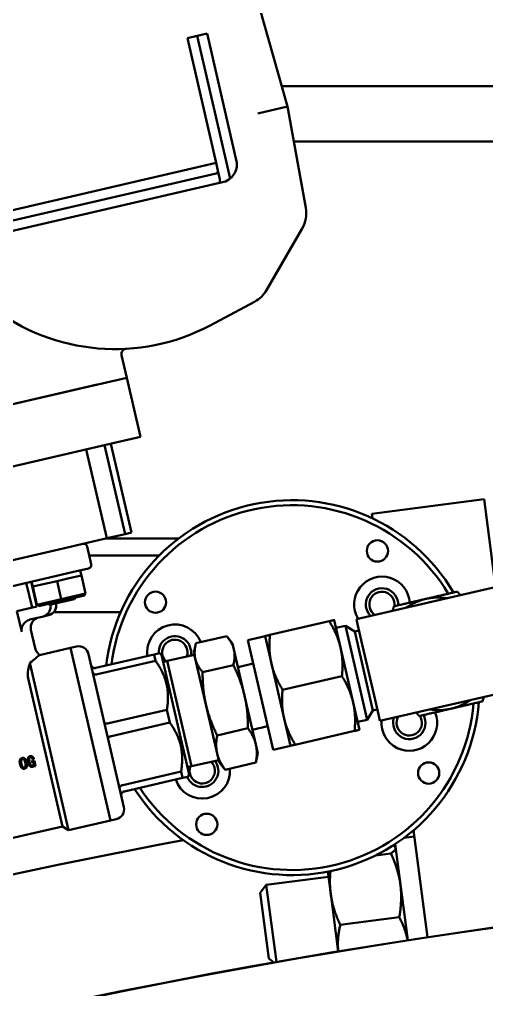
# Model space of a CAD drawing. Header units: inches. Extents: x 11 to 1621, y 11 to 1332.
# Drawn here: x 1236.42 to 1240.06, y 408.03 to 415.56 of the extents above; entities that cross this region are included whole.
import ezdxf

# ---------------------------------------------------------------- set-up
doc = ezdxf.new("R2010")
doc.units = ezdxf.units.IN
doc.header["$LTSCALE"] = 48
doc.header["$MEASUREMENT"] = 0
doc.layers.add('Visible (ANSI)', color=7, linetype='Continuous', lineweight=50)

msp = doc.modelspace()

# ---------------------------------------------------------------- linework, layer by layer
at = {"layer": 'Visible (ANSI)'}
for p, q in [((1238.28905, 415.657265), (1238.507454, 414.887557)), ((1237.804961, 415.43749), (1237.728239, 415.419777)), ((1237.881684, 415.455203), (1237.804961, 415.43749)), ((1237.804961, 415.43749), (1238.061058, 414.328215)), ((1237.881684, 415.455203), (1238.113588, 414.450715)), ((1237.728239, 415.419777), (1237.952305, 414.449243)), ((1238.462698, 415.045288), (1278.077419, 415.045288)), ((1238.507454, 414.887557), (1238.277005, 414.834354)), ((1238.507454, 414.887557), (1238.648571, 414.100006)), ((1277.585682, 414.616485), (1238.556026, 414.616485)), ((1235.851801, 413.964304), (1237.952434, 414.449273)), ((1237.952434, 414.449273), (1237.965719, 414.391732)), ((1237.950967, 414.368123), (1235.869514, 413.887582)), ((1237.965719, 414.391732), (1237.979004, 414.334187)), ((1235.887227, 413.81086), (1237.968679, 414.291401)), ((1237.968679, 414.291401), (1237.980189, 414.294058)), ((1238.012689, 414.301561), (1237.980189, 414.294058)), ((1238.620627, 413.940232), (1238.344454, 413.461886)), ((1238.25078, 413.371426), (1237.904144, 413.187116)), ((1237.256466, 412.780488), (1237.215709, 412.957025)), ((1234.379389, 412.116263), (1237.06466, 412.736206)), ((1234.41775, 412.125119), (1237.026299, 412.72735)), ((1237.06466, 412.736206), (1237.256466, 412.780488)), ((1237.362742, 412.320156), (1237.256466, 412.780488)), ((1237.170937, 412.275874), (1234.485665, 411.65593)), ((1237.084219, 412.255854), (1237.243634, 411.565355)), ((1237.29199, 411.576519), (1237.132576, 412.267018)), ((1237.170937, 412.275874), (1237.362742, 412.320156)), ((1237.10106, 411.53244), (1236.941646, 412.222938)), ((1240.035601, 411.837793), (1239.16313, 411.72293)), ((1240.035601, 411.837793), (1240.12554, 411.154642)), ((1239.16313, 411.72293), (1239.167743, 411.687887)), ((1236.726678, 411.446007), (1237.080641, 411.527726)), ((1237.10106, 411.53244), (1237.080641, 411.527726)), ((1237.659282, 411.53065), (1237.093309, 411.53065)), ((1237.219606, 411.559808), (1237.10106, 411.53244)), ((1237.243634, 411.565355), (1237.219606, 411.559808)), ((1237.243634, 411.565355), (1237.29199, 411.576519)), ((1236.726678, 411.446007), (1236.594251, 411.415434)), ((1236.948065, 411.468834), (1236.979948, 411.330734)), ((1235.381179, 411.135374), (1236.594251, 411.415434)), ((1237.507915, 411.397735), (1236.96448, 411.397735)), ((1236.832703, 411.268456), (1236.959295, 411.297682)), ((1236.90338, 411.244368), (1236.894524, 411.282729)), ((1236.832703, 411.268456), (1235.22154, 410.89649)), ((1236.714112, 411.200672), (1236.619456, 411.178819)), ((1236.808768, 411.222525), (1236.714112, 411.200672)), ((1236.74688, 411.058736), (1236.714112, 411.200672)), ((1236.903423, 411.244378), (1236.808768, 411.222525)), ((1236.936192, 411.102442), (1236.903423, 411.244378)), ((1236.475001, 411.185874), (1236.519283, 410.994069)), ((1236.512917, 411.194628), (1236.557199, 411.002823)), ((1236.515944, 411.195327), (1236.5248, 411.156966)), ((1236.619456, 411.178819), (1236.5248, 411.156966)), ((1236.557569, 411.01503), (1236.5248, 411.156966)), ((1240.133975, 411.15659), (1239.042681, 410.904645)), ((1236.557569, 411.01503), (1236.74688, 411.058736)), ((1236.655849, 411.015496), (1236.847654, 411.059778)), ((1236.74688, 411.058736), (1236.936192, 411.102442)), ((1236.749537, 411.047228), (1236.74688, 411.058736)), ((1236.92734, 411.088277), (1236.749537, 411.047228)), ((1236.847654, 411.059778), (1236.85503, 411.071582)), ((1236.936192, 411.102442), (1236.92734, 411.088277)), ((1236.401955, 410.966982), (1236.557199, 411.002823)), ((1236.571734, 411.006178), (1236.557569, 411.01503)), ((1236.749537, 411.047228), (1236.571734, 411.006178)), ((1236.655849, 411.015496), (1236.644044, 411.022873)), ((1236.439151, 410.805865), (1236.401955, 410.966982)), ((1236.597268, 410.923181), (1236.511549, 410.903391)), ((1236.597268, 410.923181), (1236.647122, 410.934691)), ((1237.208618, 410.957735), (1236.687018, 410.957735)), ((1239.051819, 410.865061), (1239.042681, 410.904645)), ((1238.831934, 410.888062), (1238.37023, 410.781469)), ((1238.919216, 410.683709), (1238.870008, 410.896852)), ((1238.884068, 410.835954), (1238.958558, 410.853151)), ((1239.127272, 410.122374), (1238.958558, 410.853151)), ((1239.029978, 410.808523), (1238.958558, 410.853151)), ((1239.051819, 410.865061), (1239.088374, 410.706726)), ((1236.511391, 410.822543), (1236.544629, 410.678573)), ((1237.794381, 410.717345), (1238.033763, 410.772611)), ((1238.079599, 410.714372), (1238.04279, 410.761486)), ((1238.197693, 410.741636), (1238.332156, 410.772679)), ((1238.332156, 410.772679), (1238.381364, 410.559536)), ((1239.029978, 410.808523), (1239.063106, 410.816172)), ((1239.171899, 410.193793), (1239.029978, 410.808523)), ((1236.818742, 410.681371), (1236.577067, 410.625576)), ((1236.864775, 410.691999), (1236.818742, 410.681371)), ((1237.128714, 409.338735), (1236.818742, 410.681371)), ((1236.818742, 410.681371), (1237.128714, 409.338735)), ((1237.778714, 410.644907), (1237.791144, 410.703389)), ((1238.090445, 410.667393), (1238.079599, 410.714372)), ((1238.394525, 409.889062), (1238.197693, 410.741636)), ((1239.017632, 410.257422), (1238.919216, 410.683709)), ((1239.17976, 410.310888), (1239.088374, 410.706726)), ((1237.233756, 409.443797), (1236.95921, 410.632989)), ((1237.016468, 410.524991), (1237.469134, 410.629498)), ((1237.510425, 410.63903), (1237.469134, 410.629498)), ((1237.469134, 410.629498), (1237.480552, 410.580042)), ((1237.52616, 410.627485), (1237.510425, 410.63903)), ((1237.740915, 409.697279), (1237.52616, 410.627485)), ((1237.571894, 410.579198), (1237.78265, 410.627855)), ((1237.778714, 410.644907), (1237.78956, 410.597928)), ((1237.78956, 410.597928), (1237.872241, 410.239796)), ((1238.173126, 410.309261), (1238.090445, 410.667393)), ((1236.502453, 410.563731), (1236.802645, 409.263456)), ((1237.480552, 410.580042), (1237.027885, 410.475536)), ((1237.539294, 410.570595), (1237.571894, 410.579198)), ((1237.760853, 409.760728), (1237.571894, 410.579198)), ((1237.846242, 410.492709), (1238.085624, 410.547975)), ((1238.239871, 410.558941), (1238.121778, 410.531677)), ((1238.381364, 410.559536), (1238.47978, 410.133249)), ((1236.487003, 410.455634), (1236.755428, 409.292961)), ((1238.93035, 410.461775), (1238.468646, 410.355182)), ((1238.260696, 409.929954), (1238.173126, 410.309261)), ((1239.17976, 410.310888), (1239.216315, 410.152553)), ((1240.316748, 410.364914), (1239.225454, 410.112969)), ((1237.872241, 410.239796), (1237.959811, 409.860489)), ((1239.06684, 410.044278), (1239.017632, 410.257422)), ((1237.115754, 410.094934), (1237.568421, 410.19944)), ((1237.568421, 410.19944), (1237.591256, 410.100529)), ((1239.171899, 410.193793), (1239.127272, 410.122374)), ((1239.171899, 410.193793), (1239.205028, 410.201442)), ((1239.225454, 410.112969), (1239.216315, 410.152553)), ((1237.591256, 410.100529), (1237.13859, 409.996023)), ((1238.352347, 410.071756), (1238.234253, 410.044492)), ((1238.47978, 410.133249), (1238.528988, 409.920105)), ((1239.052781, 410.105176), (1239.127272, 410.122374)), ((1237.959743, 410.001083), (1238.199125, 410.056349)), ((1239.028766, 410.035488), (1238.567063, 409.928895)), ((1238.276431, 409.861798), (1238.260696, 409.929954)), ((1238.394525, 409.889062), (1238.528988, 409.920105)), ((1237.959811, 409.860489), (1237.975546, 409.792333)), ((1238.276431, 409.861798), (1238.264001, 409.803316)), ((1236.513203, 409.798226), (1236.537483, 409.803831)), ((1236.515291, 409.78918), (1236.513203, 409.798226)), ((1236.530049, 409.792588), (1236.515291, 409.78918)), ((1236.534625, 409.816209), (1236.524151, 409.813791)), ((1236.531258, 409.787351), (1236.530049, 409.792588)), ((1236.537483, 409.803831), (1236.547155, 409.761937)), ((1237.760853, 409.760728), (1237.971609, 409.809385)), ((1237.975546, 409.792333), (1238.012355, 409.745219)), ((1238.021382, 409.734093), (1238.260765, 409.789359)), ((1236.539062, 409.760068), (1236.536095, 409.766404)), ((1236.547155, 409.761937), (1236.539062, 409.760068)), ((1237.226458, 409.615421), (1237.679125, 409.719928)), ((1237.679125, 409.719928), (1237.690543, 409.670472)), ((1237.727781, 409.754169), (1237.760853, 409.760728)), ((1237.740915, 409.697279), (1237.731833, 409.680005)), ((1237.690543, 409.670472), (1237.237876, 409.565966)), ((1237.690543, 409.670472), (1237.731833, 409.680005)), ((1237.128714, 409.338735), (1236.802645, 409.263456)), ((1237.174747, 409.349363), (1237.128714, 409.338735)), ((1236.755428, 409.292961), (1235.94601, 409.106092)), ((1236.755428, 409.292961), (1236.802645, 409.263456)), ((1239.486956, 409.263225), (1239.596271, 408.432894)), ((1239.493157, 409.216124), (1239.415112, 409.205849)), ((1239.442041, 408.40923), (1239.343763, 409.155726)), ((1239.347302, 409.128839), (1239.344458, 409.132547)), ((1239.19291, 409.068818), (1239.310908, 409.084352)), ((1238.820148, 408.942243), (1238.842772, 408.770397)), ((1238.825409, 408.90228), (1238.341685, 408.838597)), ((1238.295325, 408.776244), (1238.341685, 408.838597)), ((1238.341685, 408.838597), (1238.42047, 408.240162)), ((1238.362346, 408.267173), (1238.295325, 408.776244)), ((1238.842772, 408.770397), (1238.901741, 408.322486)), ((1238.916956, 408.527839), (1239.376215, 408.588302)), ((1238.362346, 408.267173), (1238.400834, 408.236702))]:
    msp.add_line(p, q, dxfattribs=at)
for centre in [(1239.206313, 411.434614), (1237.480067, 411.036078), (1239.604849, 409.708368), (1237.878603, 409.309832)]:
    msp.add_circle(centre, 0.082677, dxfattribs=at)
for centre, radius, start, end in [((1237.967451, 414.440868), 0.146468, 309.7241578, 3.8546982), ((1237.946538, 414.387304), 0.019685, 283, 13), ((1237.967451, 414.440868), 0.146468, 287.9904464, 309.7241578), ((1238.416054, 414.058342), 0.23622, 330, 10.1586991), ((1238.139881, 413.579996), 0.23622, 298, 330), ((1237.164818, 414.577585), 1.574803, 232.1949674, 298), ((1237.25407, 412.965881), 0.03937, 93.1696352, 193), ((1238.542458, 410.372223), 1.456693, 30.4778956, 173.2548019), ((1238.542458, 410.372223), 1.417323, 30.9797326, 172.6824924), ((1236.921212, 411.462635), 0.027559, 13, 103), ((1236.953095, 411.324535), 0.027559, 283, 13), ((1239.241763, 411.018538), 0.216535, 3.7139446, 210.7991884), ((1239.241763, 411.018538), 0.125984, 356.8982648, 224.6945437), ((1239.241763, 411.018538), 0.098425, 352.2065556, 235.2603105), ((1239.679714, 410.634779), 0.4375, 103, 124.7867893), ((1239.679714, 410.634779), 0.4375, 81.2132107, 103), ((1236.62941, 411.011413), 0.07874, 283, 11.5674563), ((1236.588113, 410.840256), 0.07874, 103, 193), ((1237.6306, 410.646572), 0.216535, 21.5296572, 187.7840914), ((1237.6306, 410.646572), 0.125984, 348.4019404, 184.0107007), ((1236.882488, 410.615277), 0.07874, 13, 103), ((1237.6306, 410.646572), 0.098425, 340.8051645, 225.4247885), ((1238.542458, 410.372223), 1.456693, 212.7451981, 355.5221044), ((1238.542458, 410.372223), 1.417323, 213.3175076, 355.0202674), ((1239.679714, 410.634779), 0.4375, 283, 304.7867893), ((1239.454316, 410.097874), 0.216535, 175.2008116, 22.2860554), ((1239.454316, 410.097874), 0.125984, 161.3054563, 29.1017352), ((1239.454316, 410.097874), 0.098425, 150.7396895, 33.7934444), ((1239.679714, 410.634779), 0.4375, 261.2132107, 283), ((1237.843152, 409.725908), 0.125984, 201.9892993, 37.5980596), ((1237.843152, 409.725908), 0.098425, 160.5752115, 45.1948355), ((1237.843152, 409.725908), 0.216535, 198.2159086, 4.4703428), ((1237.157034, 409.426085), 0.07874, 283, 13), ((1247.196979, 358.380235), 51.6875, 100.5924941, 114.6749842), ((1247.196979, 358.380235), 50.62647, 90.4164762, 114.5630497), ((1247.196979, 358.380235), 50.625, 90.3890484, 114.5628914)]:
    msp.add_arc(centre, radius, start, end, dxfattribs=at)
msp.add_ellipse((1237.964252, 414.310578), major_axis=(-0.000222, -0.045044), ratio=0.38196601, start_param=1.19716312, end_param=2.12437069, dxfattribs=at)
for points, weights in [([(1239.335182, 411.004246), (1239.467075, 411.034696), (1239.581298, 411.061066)], [1, 1.0379548493, 1]), ([(1239.581298, 411.061066), (1239.695522, 411.087437), (1239.827415, 411.117887)], [1, 1.0379548493, 1]), ([(1239.827415, 411.117887), (1239.839931, 411.104465), (1239.852025, 411.091496)], [1, 1.00498223303, 1.00865645687]), ([(1239.324631, 410.969738), (1239.329816, 410.986696), (1239.335182, 411.004246)], [1.00865645687, 1.00498223303, 1]), ([(1238.831934, 410.888062), (1238.870008, 410.896852), (1238.870008, 410.896852)], [1, 1.0379548493, 1]), ([(1238.919216, 410.683709), (1238.896379, 410.782629), (1238.831934, 410.888062)], [1, 1.0379548493, 1]), ([(1238.090445, 410.667393), (1238.078411, 410.71952), (1238.033763, 410.772611)], [1, 1.0379548493, 1]), ([(1238.332156, 410.772679), (1238.332156, 410.772679), (1238.37023, 410.781469)], [1, 1.0379548493, 1]), ([(1238.37023, 410.781469), (1238.358526, 410.658456), (1238.381364, 410.559536)], [1, 1.0379548493, 1]), ([(1237.794381, 410.717345), (1237.777525, 410.650055), (1237.78956, 410.597928)], [1, 1.0379548493, 1]), ([(1238.93035, 410.461775), (1238.942054, 410.584788), (1238.919216, 410.683709)], [1, 1.0379548493, 1]), ([(1237.78956, 410.597928), (1237.801594, 410.545801), (1237.846242, 410.492709)], [1, 1.0379548493, 1]), ([(1238.085624, 410.547975), (1238.10248, 410.615265), (1238.090445, 410.667393)], [1, 1.0379548493, 1]), ([(1237.480552, 410.580042), (1237.603313, 410.40794), (1237.568421, 410.19944)], [1.56628897925, 1.72291787713, 1.56628897925]), ([(1238.173126, 410.309261), (1238.146788, 410.423343), (1238.085624, 410.547975)], [1, 1.0379548493, 1]), ([(1238.381364, 410.559536), (1238.404202, 410.460615), (1238.468646, 410.355182)], [1, 1.0379548493, 1]), ([(1237.846242, 410.492709), (1237.845903, 410.353879), (1237.872241, 410.239796)], [1, 1.0379548493, 1]), ([(1239.017632, 410.257422), (1238.994795, 410.356342), (1238.93035, 410.461775)], [1, 1.0379548493, 1]), ([(1238.199125, 410.056349), (1238.199464, 410.195179), (1238.173126, 410.309261)], [1, 1.0379548493, 1]), ([(1238.468646, 410.355182), (1238.456943, 410.232169), (1238.47978, 410.133249)], [1, 1.0379548493, 1]), ([(1240.034797, 410.299821), (1240.029613, 410.282863), (1240.024247, 410.265313)], [1.00865645687, 1.00498223303, 1]), ([(1237.872241, 410.239796), (1237.898579, 410.125714), (1237.959743, 410.001083)], [1, 1.0379548493, 1]), ([(1239.028766, 410.035488), (1239.04047, 410.158501), (1239.017632, 410.257422)], [1, 1.0379548493, 1]), ([(1240.024247, 410.265313), (1239.892354, 410.234863), (1239.778131, 410.208492)], [1, 1.0379548493, 1]), ([(1239.532014, 410.151672), (1239.519498, 410.165094), (1239.507404, 410.178062)], [1, 1.00498223303, 1.00865645687]), ([(1239.778131, 410.208492), (1239.663907, 410.182122), (1239.532014, 410.151672)], [1, 1.0379548493, 1]), ([(1237.591256, 410.100529), (1237.714018, 409.928427), (1237.679125, 409.719928)], [1.56628897925, 1.72291787713, 1.56628897925]), ([(1238.47978, 410.133249), (1238.502618, 410.034328), (1238.567063, 409.928895)], [1, 1.0379548493, 1]), ([(1237.959743, 410.001083), (1237.945507, 409.922444), (1237.959811, 409.860489)], [1, 1.0379548493, 1]), ([(1238.260696, 409.929954), (1238.246393, 409.991909), (1238.199125, 410.056349)], [1, 1.0379548493, 1]), ([(1239.06684, 410.044278), (1239.06684, 410.044278), (1239.028766, 410.035488)], [1, 1.0379548493, 1]), ([(1238.260765, 409.789359), (1238.275, 409.867998), (1238.260696, 409.929954)], [1, 1.0379548493, 1]), ([(1238.567063, 409.928895), (1238.528988, 409.920105), (1238.528988, 409.920105)], [1, 1.0379548493, 1]), ([(1237.959811, 409.860489), (1237.974114, 409.798534), (1238.021382, 409.734093)], [1, 1.0379548493, 1]), ([(1238.264001, 409.803316), (1238.262544, 409.796464), (1238.260765, 409.789359)], [1.00696041845, 1.00387603962, 1]), ([(1238.021382, 409.734093), (1238.016668, 409.739699), (1238.012355, 409.745219)], [1, 1.00387603962, 1.00696041845]), ([(1239.310908, 409.084352), (1239.349967, 409.108598), (1239.347826, 409.124861)], [1, 1.0379548493, 1]), ([(1239.347826, 409.124861), (1239.346398, 409.135711), (1239.327149, 409.144944)], [1, 1.02500667848, 1.01706189067]), ([(1239.385092, 408.841795), (1239.369938, 408.956904), (1239.310908, 409.084352)], [1, 1.0379548493, 1]), ([(1238.840976, 408.946446), (1238.831795, 408.853774), (1238.842772, 408.770397)], [1.01540839217, 1.02720731195, 1]), ([(1239.376215, 408.588302), (1239.400247, 408.726686), (1239.385092, 408.841795)], [1, 1.0379548493, 1]), ([(1238.842772, 408.770397), (1238.857927, 408.655288), (1238.916956, 408.527839)], [1, 1.0379548493, 1]), ([(1239.441247, 408.409107), (1239.425156, 408.494265), (1239.376215, 408.588302)], [1.00908816505, 1.03267679248, 1]), ([(1238.916956, 408.527839), (1238.89209, 408.415626), (1238.901909, 408.322514)], [1, 1.03552574344, 1.00454728675])]:
    msp.add_rational_spline(points, weights, degree=2, dxfattribs=at)
for points, knots in [([(1236.597268, 410.923181), (1236.607911, 410.925638), (1236.619935, 410.930859), (1236.637445, 410.942925), (1236.646189, 410.95173), (1236.657256, 410.968596), (1236.661708, 410.97952), (1236.665053, 410.997878), (1236.664955, 411.00834), (1236.663211, 411.017196)], [-0.309168239, -0.309168239, -0.309168239, -0.309168239, -0.225931358, -0.225931358, -0.147130894, -0.147130894, -0.072218735, -0.072218735, -0.004943741, -0.004943741, -0.004943741, -0.004943741]), ([(1236.439151, 410.805865), (1236.437086, 410.814809), (1236.437097, 410.825824), (1236.441104, 410.844756), (1236.446201, 410.855848), (1236.458514, 410.873303), (1236.468246, 410.882553), (1236.487292, 410.895216), (1236.500166, 410.900763), (1236.511549, 410.903391)], [0.635947237, 0.635947237, 0.635947237, 0.635947237, 0.705892069, 0.705892069, 0.783405476, 0.783405476, 0.868663282, 0.868663282, 0.957682418, 0.957682418, 0.957682418, 0.957682418]), ([(1236.544629, 410.678573), (1236.547032, 410.668223), (1236.551186, 410.65814), (1236.562213, 410.64029), (1236.569149, 410.632251), (1236.577067, 410.625576)], [0, 0, 0, 0, 0.080960965, 0.080960965, 0.159881224, 0.159881224, 0.159881224, 0.159881224]), ([(1236.502453, 410.563731), (1236.519458, 410.5772), (1236.534189, 410.589344), (1236.556793, 410.608238), (1236.565166, 410.615367), (1236.574815, 410.623632), (1236.577064, 410.625568), (1236.577066, 410.625573)], [0.000001, 0.000001, 0.000001, 0.000001, 0.25176983, 0.25176983, 0.482531752, 0.482531752, 0.673093682, 0.673093682, 0.673093682, 0.673093682]), ([(1236.502453, 410.563731), (1236.49713, 410.54463), (1236.492445, 410.525708), (1236.485695, 410.487595), (1236.484072, 410.468331), (1236.487003, 410.455634)], [-0.344592757, -0.344592757, -0.344592757, -0.344592757, -0.181405675, -0.181405675, 0, 0, 0, 0]), ([(1236.978694, 410.548595), (1236.978706, 410.548544), (1236.978718, 410.548492), (1236.979227, 410.546333), (1236.979941, 410.544281), (1236.981779, 410.54036), (1236.982897, 410.538498), (1236.986653, 410.533497), (1236.989728, 410.530727), (1236.996717, 410.526564), (1237.000545, 410.525179), (1237.008499, 410.523943), (1237.012539, 410.524087), (1237.016455, 410.524989), (1237.016461, 410.52499), (1237.016468, 410.524991)], [-0.254637744, -0.254637744, -0.254637744, -0.254637744, -0.254225765, -0.254225765, -0.237355132, -0.237355132, -0.220510331, -0.220510331, -0.188784196, -0.188784196, -0.157802983, -0.157802983, -0.127196878, -0.127196878, -0.127149605, -0.127149605, -0.127149605, -0.127149605]), ([(1236.992335, 410.489509), (1236.992343, 410.489474), (1236.992351, 410.489438), (1236.992703, 410.487963), (1236.993264, 410.486577), (1236.9948, 410.483956), (1236.995773, 410.482728), (1236.999125, 410.479479), (1237.001961, 410.477744), (1237.008553, 410.475295), (1237.012226, 410.474582), (1237.019971, 410.474254), (1237.023957, 410.47463), (1237.027873, 410.475533), (1237.027879, 410.475534), (1237.027885, 410.475536)], [-0.000411925, -0.000411925, -0.000411925, -0.000411925, 0, 0, 0.016868419, 0.016868419, 0.03371101, 0.03371101, 0.065432981, 0.065432981, 0.096410129, 0.096410129, 0.127012218, 0.127012218, 0.127059485, 0.127059485, 0.127059485, 0.127059485]), ([(1237.082842, 410.09748), (1237.082846, 410.097463), (1237.082849, 410.097447), (1237.083172, 410.096144), (1237.0843, 410.095062), (1237.088036, 410.093446), (1237.090595, 410.092919), (1237.096774, 410.092495), (1237.100311, 410.092587), (1237.107881, 410.093364), (1237.111823, 410.094027), (1237.115754, 410.094934)], [-0.254604276, -0.254604276, -0.254604276, -0.254604276, -0.254192405, -0.254192405, -0.221582257, -0.221582257, -0.189328118, -0.189328118, -0.157826889, -0.157826889, -0.127059485, -0.127059485, -0.127059485, -0.127059485]), ([(1237.13859, 409.996023), (1237.134659, 409.995115), (1237.130825, 409.993983), (1237.12368, 409.991362), (1237.120461, 409.989895), (1237.115093, 409.986805), (1237.113024, 409.98521), (1237.110375, 409.982119), (1237.109836, 409.980652), (1237.110117, 409.97934), (1237.11012, 409.979323), (1237.110124, 409.979307)], [-0.127149605, -0.127149605, -0.127149605, -0.127149605, -0.096378163, -0.096378163, -0.0648728, -0.0648728, -0.032614428, -0.032614428, 0, 0, 0.000411925, 0.000411925, 0.000411925, 0.000411925]), ([(1236.425605, 409.778002), (1236.425207, 409.779805), (1236.424441, 409.783279), (1236.423621, 409.788354), (1236.42312, 409.793081), (1236.422907, 409.797455), (1236.423028, 409.801487), (1236.423478, 409.805171), (1236.424203, 409.808524), (1236.425307, 409.811523), (1236.426663, 409.814211), (1236.428263, 409.81663), (1236.430093, 409.818784), (1236.432148, 409.820692), (1236.434449, 409.822327), (1236.436991, 409.823677), (1236.439744, 409.824825), (1236.441701, 409.825321), (1236.442703, 409.825576)], [0, 0, 0, 0, 0.09676443, 0.18643995, 0.26926255, 0.34578441, 0.41580218, 0.48041399, 0.54008758, 0.59515894, 0.64745977, 0.69755538, 0.74681392, 0.79524466, 0.84415292, 0.89431532, 0.94587702, 1, 1, 1, 1]), ([(1236.461937, 409.742263), (1236.460923, 409.74206), (1236.458944, 409.741665), (1236.455966, 409.741476), (1236.453086, 409.741603), (1236.450292, 409.742074), (1236.447605, 409.74293), (1236.445001, 409.744095), (1236.442498, 409.745626), (1236.440081, 409.747498), (1236.437776, 409.749777), (1236.435635, 409.752509), (1236.433605, 409.755664), (1236.431727, 409.759274), (1236.429989, 409.763325), (1236.428364, 409.767811), (1236.426873, 409.772743), (1236.426038, 409.776207), (1236.425605, 409.778002)], [0, 0, 0, 0, 0.05379475, 0.10502888, 0.1549567, 0.20367494, 0.25211281, 0.30143604, 0.35186638, 0.40456197, 0.46034095, 0.52020199, 0.58499399, 0.65547808, 0.73182276, 0.81443101, 0.90385029, 1, 1, 1, 1]), ([(1236.444791, 409.81653), (1236.444287, 409.8164), (1236.443282, 409.816139), (1236.441877, 409.815477), (1236.440548, 409.814677), (1236.439352, 409.813652), (1236.43822, 409.812481), (1236.437184, 409.811122), (1236.436299, 409.809555), (1236.435424, 409.807824), (1236.434768, 409.805767), (1236.434377, 409.80334), (1236.434224, 409.80052), (1236.434313, 409.797303), (1236.434637, 409.793693), (1236.4352, 409.789689), (1236.435995, 409.785288), (1236.436675, 409.782236), (1236.437031, 409.78064)], [0, 0, 0, 0, 0.03819307, 0.07619007, 0.11362419, 0.15189182, 0.19161124, 0.23316397, 0.27707197, 0.3237404, 0.37544425, 0.43505884, 0.50393914, 0.58271705, 0.6713751, 0.77019893, 0.87983722, 1, 1, 1, 1]), ([(1236.437031, 409.78064), (1236.437411, 409.77905), (1236.438139, 409.776003), (1236.439356, 409.771687), (1236.440612, 409.767818), (1236.441906, 409.764407), (1236.443246, 409.761449), (1236.444635, 409.758945), (1236.446051, 409.756876), (1236.447561, 409.75526), (1236.449111, 409.754032), (1236.450613, 409.752979), (1236.452141, 409.752155), (1236.453681, 409.751562), (1236.455214, 409.751152), (1236.456762, 409.750989), (1236.458316, 409.751022), (1236.459337, 409.751213), (1236.459849, 409.751308)], [0, 0, 0, 0, 0.11906094, 0.22813267, 0.32648784, 0.41520296, 0.49368873, 0.56278048, 0.62347269, 0.67583689, 0.72311126, 0.76725949, 0.80928708, 0.84912962, 0.88724685, 0.92448053, 0.96212911, 1, 1, 1, 1]), ([(1236.442703, 409.825576), (1236.443715, 409.825786), (1236.445692, 409.826197), (1236.448657, 409.826375), (1236.451511, 409.826266), (1236.454265, 409.825792), (1236.45692, 409.824988), (1236.459463, 409.823831), (1236.461908, 409.822346), (1236.464254, 409.820513), (1236.466504, 409.818281), (1236.468596, 409.81559), (1236.470554, 409.812453), (1236.472397, 409.808878), (1236.474108, 409.804852), (1236.475713, 409.80038), (1236.477177, 409.795454), (1236.478015, 409.791997), (1236.478449, 409.790202)], [0, 0, 0, 0, 0.05438894, 0.106204, 0.15600041, 0.20456221, 0.25295533, 0.30169453, 0.35134884, 0.40330107, 0.45812902, 0.51782252, 0.58243155, 0.65263251, 0.72947327, 0.81266464, 0.90276008, 1, 1, 1, 1]), ([(1236.467023, 409.787565), (1236.466642, 409.789154), (1236.465912, 409.792194), (1236.464719, 409.796504), (1236.463489, 409.800354), (1236.462208, 409.80374), (1236.46092, 409.806682), (1236.459576, 409.80915), (1236.45822, 409.811178), (1236.456778, 409.812742), (1236.455306, 409.813953), (1236.45386, 409.814962), (1236.452383, 409.815755), (1236.450885, 409.816318), (1236.449382, 409.816716), (1236.447855, 409.816857), (1236.446314, 409.81684), (1236.445301, 409.816634), (1236.444791, 409.81653)], [0, 0, 0, 0, 0.12093809, 0.23126303, 0.33068543, 0.41985414, 0.49896435, 0.56804163, 0.62753598, 0.67889752, 0.72476902, 0.76835238, 0.80915383, 0.84838545, 0.88650245, 0.92375559, 0.9615605, 1, 1, 1, 1]), ([(1236.459849, 409.751308), (1236.460351, 409.751446), (1236.461347, 409.75172), (1236.462746, 409.75237), (1236.464048, 409.753192), (1236.465226, 409.754224), (1236.466318, 409.755424), (1236.467273, 409.756835), (1236.468135, 409.758413), (1236.468906, 409.7602), (1236.46951, 409.762295), (1236.469815, 409.764765), (1236.469939, 409.767612), (1236.469803, 409.770851), (1236.469461, 409.774478), (1236.468875, 409.778502), (1236.468055, 409.78291), (1236.467377, 409.785968), (1236.467023, 409.787565)], [0, 0, 0, 0, 0.03810917, 0.07556146, 0.11261244, 0.15057777, 0.18994303, 0.23124624, 0.27507887, 0.32158721, 0.37362596, 0.43421335, 0.50349768, 0.58230388, 0.67151695, 0.77045245, 0.88018996, 1, 1, 1, 1]), ([(1236.478449, 409.790202), (1236.478845, 409.788399), (1236.479609, 409.784919), (1236.480455, 409.779838), (1236.480978, 409.775097), (1236.481206, 409.7707), (1236.481132, 409.766643), (1236.480756, 409.762924), (1236.480053, 409.759546), (1236.47904, 409.756495), (1236.477741, 409.753765), (1236.476215, 409.751304), (1236.474437, 409.749114), (1236.472418, 409.747189), (1236.470148, 409.745542), (1236.467639, 409.744167), (1236.464889, 409.743038), (1236.462937, 409.742525), (1236.461937, 409.742263)], [0, 0, 0, 0, 0.09661478, 0.18644606, 0.26941606, 0.34607349, 0.41674075, 0.48153084, 0.54141245, 0.59696029, 0.64931745, 0.69931764, 0.74812883, 0.79652896, 0.84490129, 0.8944631, 0.94594505, 1, 1, 1, 1]), ([(1236.488154, 409.789434), (1236.487755, 409.791243), (1236.486982, 409.794747), (1236.486149, 409.799892), (1236.48562, 409.80473), (1236.485379, 409.809262), (1236.485452, 409.813491), (1236.485846, 409.81742), (1236.486513, 409.821053), (1236.487527, 409.824372), (1236.488799, 409.827385), (1236.490311, 409.830108), (1236.492106, 409.832495), (1236.494096, 409.834622), (1236.496367, 409.836421), (1236.498889, 409.837884), (1236.501638, 409.839079), (1236.503593, 409.839599), (1236.504593, 409.839864)], [0, 0, 0, 0, 0.09345083, 0.18098817, 0.262829, 0.33888527, 0.40982045, 0.47603564, 0.53790021, 0.59584519, 0.65075509, 0.70267284, 0.75255243, 0.80108806, 0.84927895, 0.89808102, 0.94786861, 1, 1, 1, 1]), ([(1236.522875, 409.756331), (1236.522044, 409.756166), (1236.520394, 409.755837), (1236.517873, 409.755745), (1236.515353, 409.755923), (1236.512844, 409.756434), (1236.510324, 409.75722), (1236.50782, 409.758353), (1236.505303, 409.759761), (1236.502793, 409.761467), (1236.500377, 409.763554), (1236.498101, 409.76604), (1236.496027, 409.768961), (1236.494098, 409.772263), (1236.492361, 409.775986), (1236.490769, 409.780097), (1236.489335, 409.784617), (1236.488556, 409.787793), (1236.488154, 409.789434)], [0, 0, 0, 0, 0.04738624, 0.09411363, 0.14082148, 0.18861682, 0.23724118, 0.28840259, 0.34222984, 0.3986719, 0.45814999, 0.52064452, 0.58698143, 0.65848445, 0.73457617, 0.81686968, 0.90535232, 1, 1, 1, 1]), ([(1236.506681, 409.830819), (1236.506067, 409.830654), (1236.504873, 409.830334), (1236.503216, 409.829542), (1236.501733, 409.828555), (1236.500418, 409.82734), (1236.499293, 409.825903), (1236.498383, 409.824227), (1236.497583, 409.822369), (1236.497025, 409.820253), (1236.496606, 409.817897), (1236.496445, 409.815242), (1236.49641, 409.812288), (1236.496635, 409.809021), (1236.497001, 409.805452), (1236.497627, 409.801585), (1236.498366, 409.797397), (1236.49902, 409.794519), (1236.49936, 409.793024)], [0, 0, 0, 0, 0.04461673, 0.08669555, 0.12842907, 0.16944791, 0.21195812, 0.25607854, 0.30314797, 0.35380251, 0.40947482, 0.47116356, 0.54047491, 0.61700772, 0.70114934, 0.79255713, 0.89230154, 1, 1, 1, 1]), ([(1236.49936, 409.793024), (1236.499696, 409.791616), (1236.500343, 409.788908), (1236.501478, 409.785069), (1236.502651, 409.781592), (1236.503927, 409.77851), (1236.505218, 409.775773), (1236.506636, 409.773437), (1236.508096, 409.771451), (1236.509659, 409.769849), (1236.511247, 409.768564), (1236.512822, 409.767496), (1236.51439, 409.766644), (1236.515963, 409.766012), (1236.517533, 409.765573), (1236.519111, 409.76541), (1236.520681, 409.765414), (1236.521703, 409.765609), (1236.522215, 409.765706)], [0, 0, 0, 0, 0.11019608, 0.2118296, 0.30460826, 0.38928952, 0.46557667, 0.53468102, 0.59695625, 0.65277823, 0.70447798, 0.7522252, 0.79744231, 0.8399791, 0.88105389, 0.92098386, 0.96042258, 1, 1, 1, 1]), ([(1236.504593, 409.839864), (1236.505487, 409.840049), (1236.507236, 409.840409), (1236.509859, 409.840593), (1236.512389, 409.84051), (1236.514827, 409.840144), (1236.517177, 409.839486), (1236.519429, 409.83853), (1236.521592, 409.837281), (1236.523641, 409.835752), (1236.525561, 409.833981), (1236.527364, 409.832036), (1236.528973, 409.829867), (1236.530425, 409.82751), (1236.531744, 409.824974), (1236.532862, 409.822222), (1236.533872, 409.819299), (1236.534371, 409.817253), (1236.534625, 409.816209)], [0, 0, 0, 0, 0.06356993, 0.12441486, 0.18276562, 0.2397734, 0.29585696, 0.35246938, 0.40989906, 0.46956259, 0.53033772, 0.59173243, 0.65424473, 0.71821264, 0.7846129, 0.85326554, 0.92511412, 1, 1, 1, 1]), ([(1236.524151, 409.813791), (1236.523955, 409.814594), (1236.523575, 409.816156), (1236.522896, 409.818386), (1236.522137, 409.820435), (1236.521351, 409.82232), (1236.520448, 409.824005), (1236.519517, 409.825535), (1236.51848, 409.826856), (1236.517393, 409.828016), (1236.516245, 409.828998), (1236.515025, 409.829787), (1236.513767, 409.830409), (1236.512452, 409.830872), (1236.511074, 409.83112), (1236.509646, 409.831197), (1236.508167, 409.831132), (1236.507184, 409.830925), (1236.506681, 409.830819)], [0, 0, 0, 0, 0.0901416, 0.17520539, 0.25410423, 0.32829694, 0.39770449, 0.46240106, 0.52332224, 0.58052147, 0.63551456, 0.68761878, 0.73857679, 0.78822294, 0.83918519, 0.8905997, 0.94402425, 1, 1, 1, 1]), ([(1236.522215, 409.765706), (1236.522712, 409.765835), (1236.523688, 409.766087), (1236.52507, 409.766633), (1236.526342, 409.767299), (1236.527503, 409.768086), (1236.528546, 409.769), (1236.529467, 409.770036), (1236.530263, 409.7712), (1236.53096, 409.772481), (1236.531525, 409.773892), (1236.531935, 409.775441), (1236.532193, 409.777113), (1236.532292, 409.778917), (1236.532254, 409.780846), (1236.532068, 409.7829), (1236.531757, 409.785091), (1236.531429, 409.786579), (1236.531258, 409.787351)], [0, 0, 0, 0, 0.0579227, 0.11366039, 0.16715416, 0.21973941, 0.27151216, 0.32326253, 0.37578165, 0.43027515, 0.48748959, 0.54686981, 0.61070245, 0.67811828, 0.75047665, 0.82816187, 0.9108062, 1, 1, 1, 1]), ([(1236.536095, 409.766404), (1236.535854, 409.765851), (1236.535363, 409.764727), (1236.534255, 409.763159), (1236.532886, 409.761643), (1236.531234, 409.760219), (1236.529382, 409.758924), (1236.527353, 409.757817), (1236.525173, 409.75694), (1236.523646, 409.756536), (1236.522875, 409.756331)], [0, 0, 0, 0, 0.10464801, 0.21316667, 0.3323339, 0.45966346, 0.59208888, 0.72510439, 0.86116983, 1, 1, 1, 1]), ([(1237.226458, 409.615421), (1237.226452, 409.61542), (1237.226446, 409.615419), (1237.222531, 409.614513), (1237.218783, 409.613104), (1237.211966, 409.609414), (1237.208978, 409.607163), (1237.204125, 409.602072), (1237.202337, 409.599269), (1237.200749, 409.594879), (1237.200413, 409.593349), (1237.200181, 409.59032), (1237.200285, 409.588828), (1237.200615, 409.587348), (1237.200623, 409.587313), (1237.200631, 409.587278)], [0.127149605, 0.127149605, 0.127149605, 0.127149605, 0.127196878, 0.127196878, 0.157802983, 0.157802983, 0.188784197, 0.188784197, 0.220510332, 0.220510332, 0.237355132, 0.237355132, 0.254225765, 0.254225765, 0.254637744, 0.254637744, 0.254637744, 0.254637744]), ([(1237.237876, 409.565966), (1237.233945, 409.565058), (1237.230232, 409.563405), (1237.223557, 409.558747), (1237.220689, 409.555761), (1237.216213, 409.548806), (1237.214681, 409.544886), (1237.213217, 409.536664), (1237.213316, 409.532431), (1237.214249, 409.528295), (1237.21426, 409.528243), (1237.214272, 409.528192)], [-0.127149604, -0.127149604, -0.127149604, -0.127149604, -0.096378163, -0.096378163, -0.0648728, -0.0648728, -0.032614428, -0.032614428, 0, 0, 0.000411925, 0.000411925, 0.000411925, 0.000411925])]:
    msp.add_open_spline(points, degree=3, knots=knots, dxfattribs=at)
msp.add_open_spline([(1236.544629, 410.678573), (1236.544629, 410.678573), (1236.544629, 410.678573), (1236.544629, 410.678573)], degree=3, dxfattribs=at)

doc.saveas('drawing.dxf')
